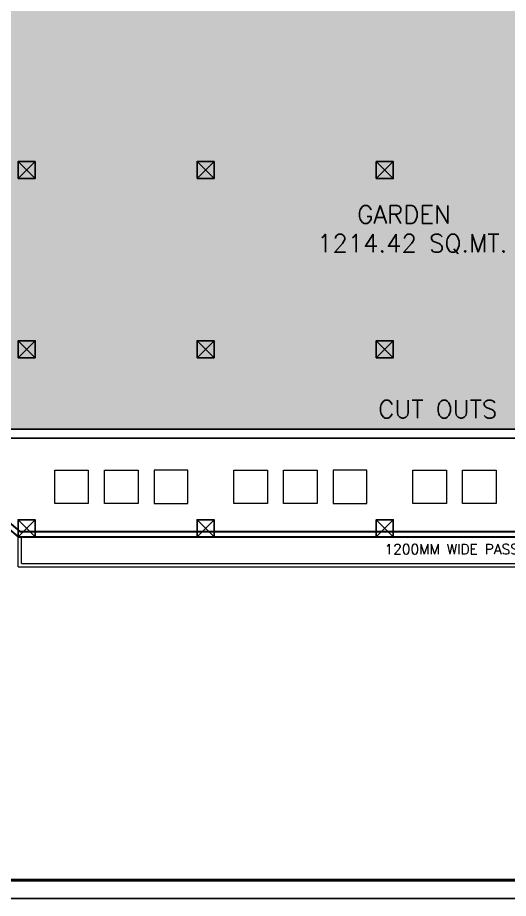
# Model space of a CAD drawing. Extents: x -14054 to 906348, y -36965 to 188562.
# Drawn here: x 504948 to 526870, y -36965 to 2404 of the extents above; entities that cross this region are included whole.
import ezdxf

# ---------------------------------------------------------------- set-up
doc = ezdxf.new("R2010")
doc.units = 0
doc.header["$LTSCALE"] = 1000
doc.header["$MEASUREMENT"] = 0
for name, color, linetype in [('BOR', 5, 'CONTINUOUS'), ('COL', 5, 'CONTINUOUS'), ('CROSS', 3, 'CONTINUOUS'), ('GRASS', 94, 'CONTINUOUS')]:
    doc.layers.add(name, color=color, linetype=linetype)
for name, color, linetype, lineweight in [('STAIR', 4, 'CONTINUOUS', 15), ('TEXT', 3, 'CONTINUOUS', 15), ('WALL', 2, 'CONTINUOUS', 30), ('WIN', 6, 'CONTINUOUS', 9)]:
    doc.layers.add(name, color=color, linetype=linetype, lineweight=lineweight)
doc.styles.add('ROMAN', font='ROMANS')

# ---------------------------------------------------------------- blocks, each defined once
blk = doc.blocks.new('*U46')
at = {"layer": 'GRASS'}
h = blk.add_hatch(dxfattribs=at)
h.set_pattern_fill('GRASS', color=256, scale=1000, style=0)
h.set_pattern_definition([(90, (230054.74, 14342.14), (-707.1068, 707.1068), [187.5, -1226.7136]), (45, (230054.7, 14342.1), (-707.1068, 707.1068), [187.5, -812.5]), (135, (230054.7, 14342.1), (-707.1068, -707.1068), [187.5, -812.5])])
h.paths.add_polyline_path([(541393.82, -3634.26), (544793.91, -3634.26), (544793.91, 2799.74), (504563.91, 2799.74), (504563.91, 20365.74), (507532.81, 20365.74), (502116.48, 27214.74), (489726.91, 27214.74), (489726.91, 1205.74), (498054.91, 1205.74), (498054.91, -10836.16), (499179.91, -10836.16), (499179.91, -13711.88), (501891.29, -15997.16), (544793.91, -15997.16), (544793.91, -13200.26), (541393.87, -13200.26)])
at = {"layer": 'BOR', "color": 2, "ltscale": 140}
blk.add_lwpolyline([(441706.23, 42570.07), (441706.23, -36964.82), (549094.4, -36964.82), (549094.4, 42570.07)], close=True, dxfattribs=at)
at = {"layer": 'BOR', "ltscale": 140, "const_width": 136.54}
blk.add_lwpolyline([(548275.15, -36145.56), (442525.49, -36145.56), (442525.49, 41750.82), (548275.15, 41750.82)], close=True, dxfattribs=at)
at = {"layer": 'COL', "color": 253}
for p, q in [((505726.91, -4033.26), (504966.91, -4793.26)), ((504966.91, -4033.26), (505726.91, -4793.26)), ((513726.91, -4033.26), (512966.91, -4793.26)), ((512966.91, -4033.26), (513726.91, -4793.26)), ((521726.91, -4033.26), (520966.91, -4793.26)), ((520966.91, -4033.26), (521726.91, -4793.26)), ((505736.91, -12037.26), (504976.91, -12797.26)), ((504976.91, -12037.26), (505736.91, -12797.26)), ((513726.91, -12037.26), (512966.91, -12797.26)), ((512966.91, -12037.26), (513726.91, -12797.26)), ((521726.91, -12037.26), (520966.91, -12797.26)), ((520966.91, -12037.26), (521726.91, -12797.26)), ((505726.91, -20037.26), (504966.91, -20797.26)), ((504966.91, -20037.26), (505726.91, -20797.26)), ((513726.91, -20037.26), (512966.91, -20797.26)), ((512966.91, -20037.26), (513726.91, -20797.26)), ((521726.91, -20037.26), (520966.91, -20797.26)), ((520966.91, -20037.26), (521726.91, -20797.26))]:
    blk.add_line(p, q, dxfattribs=at)
at = {"layer": 'COL'}
blk.add_lwpolyline([(544793.91, 2799.74), (504563.91, 2799.74), (504563.91, 20365.74), (507532.81, 20365.74), (502116.48, 27214.74), (489726.91, 27214.74), (489726.91, 1205.74), (498054.91, 1205.74), (498054.91, -10836.16), (499179.91, -10836.16), (499179.91, -13711.88), (501891.29, -15997.16), (544793.91, -15997.16), (544793.91, -13200.26), (541393.87, -13200.26), (541393.82, -3634.26), (544793.91, -3634.26)], close=True, dxfattribs=at)
at = {"layer": 'COL', "color": 253}
for points in [[(504966.91, -4793.26), (505726.91, -4793.26), (505726.91, -4033.26), (504966.91, -4033.26)], [(512966.91, -4793.26), (513726.91, -4793.26), (513726.91, -4033.26), (512966.91, -4033.26)], [(520966.91, -4793.26), (521726.91, -4793.26), (521726.91, -4033.26), (520966.91, -4033.26)], [(504976.91, -12797.26), (505736.91, -12797.26), (505736.91, -12037.26), (504976.91, -12037.26)], [(512966.91, -12797.26), (513726.91, -12797.26), (513726.91, -12037.26), (512966.91, -12037.26)], [(520966.91, -12797.26), (521726.91, -12797.26), (521726.91, -12037.26), (520966.91, -12037.26)], [(504966.91, -20797.26), (505726.91, -20797.26), (505726.91, -20037.26), (504966.91, -20037.26)], [(512966.91, -20797.26), (513726.91, -20797.26), (513726.91, -20037.26), (512966.91, -20037.26)], [(520966.91, -20797.26), (521726.91, -20797.26), (521726.91, -20037.26), (520966.91, -20037.26)]]:
    blk.add_lwpolyline(points, close=True, dxfattribs=at)
at = {"layer": 'CROSS', "linetype": 'Continuous'}
blk.add_line((501744.11, -16400.16), (545196.91, -16400.16), dxfattribs=at)
at = {"layer": 'STAIR'}
for p, q in [((504966.91, -22147.26), (504966.91, -20797.26)), ((505116.91, -21997.26), (505116.91, -20797.26)), ((505116.91, -21997.26), (546626.91, -21997.26)), ((504966.91, -22147.26), (546776.91, -22147.26))]:
    blk.add_line(p, q, dxfattribs=at)
at = {"layer": 'WALL'}
for p, q in [((486208.91, -4686.32), (505050.91, -20567.26)), ((485978.91, -4793.26), (504966.91, -20797.26)), ((504966.91, -20797.26), (545426.91, -20797.26)), ((505050.91, -20567.26), (545196.91, -20567.26))]:
    blk.add_line(p, q, dxfattribs=at)
at = {"layer": 'WIN'}
for points in [[(506604.56, -19317.73), (506604.56, -17817.73), (508104.56, -17817.73), (508104.56, -19317.73)], [(508826.91, -19317.73), (508826.91, -17817.73), (510326.91, -17817.73), (510326.91, -19317.73)], [(512549.27, -19317.73), (512549.27, -17817.73), (511049.27, -17817.73), (511049.27, -19317.73)], [(514604.56, -19317.73), (514604.56, -17817.73), (516104.56, -17817.73), (516104.56, -19317.73)], [(516826.91, -19317.73), (516826.91, -17817.73), (518326.91, -17817.73), (518326.91, -19317.73)], [(520549.27, -19317.73), (520549.27, -17817.73), (519049.27, -17817.73), (519049.27, -19317.73)], [(522604.56, -19317.73), (522604.56, -17817.73), (524104.56, -17817.73), (524104.56, -19317.73)], [(524826.91, -19317.73), (524826.91, -17817.73), (526326.91, -17817.73), (526326.91, -19317.73)]]:
    blk.add_lwpolyline(points, close=True, dxfattribs=at)
at = {"layer": 'TEXT', "color": 3, "ltscale": 140, "style": 'ROMAN'}
for s, height, p in [('GARDEN', 800, (520117.82, -6795.48)), ('1214.42 SQ.MT.', 800, (518325.35, -8080.71)), ('CUT OUTS', 800, (521056.88, -15496.49)), ('1200MM WIDE PASSAGE', 450, (521339.08, -21579.58))]:
    blk.add_text(s, height=height, dxfattribs=at).set_placement(p)

msp = doc.modelspace()

# ---------------------------------------------------------------- block references
at = {"layer": 'TEXT'}
msp.add_blockref('*U46', (0, 0), dxfattribs=at)

doc.saveas('drawing.dxf')
